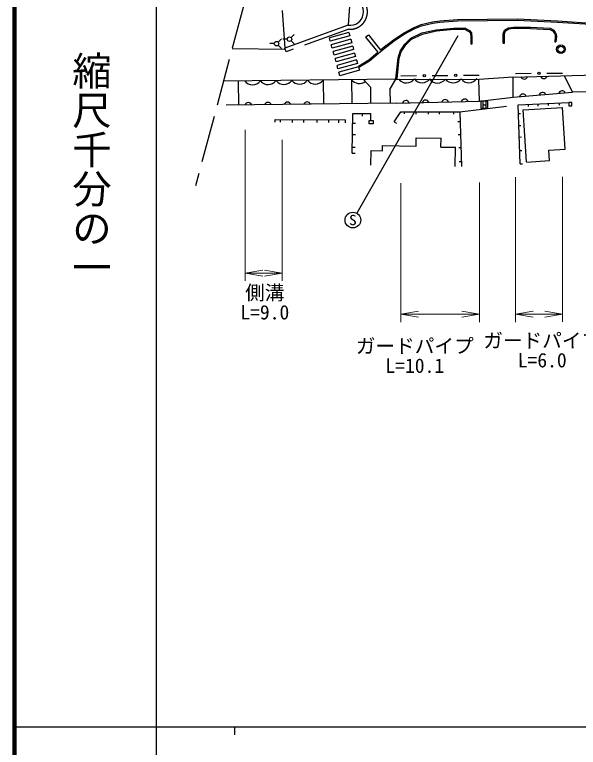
# Model space of a CAD drawing. Units: millimetres, scale not verified. Extents: x 40000 to 680000, y 20000 to 380000.
# Drawn here: x 40000 to 111782, y 202409 to 295652 of the extents above; entities that cross this region are included whole.
import ezdxf
from ezdxf.enums import TextEntityAlignment as Align

# ---------------------------------------------------------------- set-up
doc = ezdxf.new("R2010")
doc.units = ezdxf.units.MM
doc.header["$LTSCALE"] = 1000
doc.linetypes.add('DASHED', pattern=[7.5, 6, -1.5])
for name, color, linetype, lineweight in [('M-BGD', 7, 'Continuous', 25), ('M-BGD-EXST', 7, 'Continuous', 25), ('M-STR-HTXT', 7, 'Continuous', 13), ('M-STR-STRC', 7, 'Continuous', 25), ('M-TTL', 2, 'Continuous', 140), ('M-TTL-BAND', 7, 'Continuous', 25)]:
    doc.layers.add(name, color=color, linetype=linetype, lineweight=lineweight)
doc.styles.add('@ＭＳ ゴシック', font='')
doc.styles.add('ＭＳ ゴシック', font='')
doc.styles.get('@ＭＳ ゴシック').set_extended_font_data('@MS Gothic')
doc.styles.get('ＭＳ ゴシック').set_extended_font_data('MS Gothic')

# ---------------------------------------------------------------- blocks, each defined once
blk = doc.blocks.new('open_arrow')
at = {"color": 0, "linetype": 'Continuous', "lineweight": -2}
blk.add_lwpolyline([(7.5, 1.25), (0, 0), (7.5, -1.25)], dxfattribs=at)

msp = doc.modelspace()

# ---------------------------------------------------------------- linework, layer by layer
at = {"layer": 'M-BGD', "linetype": 'DASHED'}
for p, q in [((71204, 304439), (63026, 273847)), ((82538, 293796), (74570, 290912)), ((113867, 285811), (111030, 285772)), ((99196, 284647), (103464, 285145)), ((96685, 283265), (104100, 284169))]:
    msp.add_line(p, q, dxfattribs=at)
at = {"layer": 'M-BGD'}
for p, q in [((82649, 296720), (82474, 294305)), ((74052, 296185), (74400, 291382)), ((82474, 294305), (74400, 291382)), ((91866, 293328), (93696, 293729)), ((93696, 293729), (95909, 293943)), ((93719, 293580), (95917, 293793)), ((95909, 293943), (97324, 293957)), ((95917, 293793), (97286, 293806)), ((97286, 293806), (97825, 293509)), ((97324, 293957), (97920, 293628)), ((102395, 293696), (102879, 293990)), ((102516, 293594), (102930, 293845)), ((102879, 293990), (103527, 294077)), ((102930, 293845), (103536, 293927)), ((103527, 294077), (105680, 294051)), ((103536, 293927), (105675, 293901)), ((105675, 293901), (108163, 293771)), ((105680, 294051), (108206, 293919)), ((108163, 293771), (108470, 293598)), ((108206, 293919), (108566, 293716)), ((90442, 292642), (91866, 293328)), ((90529, 292517), (91915, 293185)), ((91915, 293185), (93719, 293580)), ((97825, 293509), (98028, 293278)), ((97920, 293628), (98172, 293341)), ((98028, 293278), (98088, 292731)), ((98172, 293341), (98238, 292739)), ((102207, 293228), (102395, 293696)), ((102209, 292031), (102207, 293228)), ((102357, 293199), (102516, 293594)), ((102359, 292031), (102357, 293199)), ((108470, 293598), (108690, 293349)), ((108566, 293716), (108814, 293435)), ((108690, 293349), (108814, 293111)), ((108847, 292865), (108774, 292206)), ((108814, 293435), (108959, 293157)), ((108814, 293111), (108847, 292865)), ((108998, 292867), (108924, 292190)), ((108959, 293157), (108998, 292867)), ((89096, 291002), (89682, 291907)), ((89682, 291907), (90442, 292642)), ((89799, 291811), (90529, 292517)), ((98088, 292731), (98086, 291918)), ((98086, 291918), (98236, 291917)), ((98238, 292739), (98236, 291917)), ((102209, 292031), (102359, 292031)), ((108774, 292206), (108924, 292190)), ((67699, 291327), (74440, 291271)), ((74570, 290912), (74400, 291382)), ((88821, 290138), (89096, 291002)), ((88968, 290107), (89233, 290938)), ((89233, 290938), (89799, 291811)), ((88548, 287504), (88821, 290138)), ((88698, 287505), (88968, 290107)), ((103493, 287713), (143629, 288712)), ((103761, 288168), (105761, 288186)), ((107761, 288205), (109761, 288223)), ((88529, 287448), (66590, 287179)), ((68465, 287202), (68502, 284149)), ((79290, 287335), (79328, 284281)), ((82901, 287379), (82939, 284325)), ((85295, 286426), (84437, 287398)), ((87777, 286143), (88529, 287448)), ((88529, 287448), (99100, 287416)), ((89166, 287872), (91166, 287891)), ((93166, 287909), (95166, 287927)), ((97166, 287946), (99166, 287964)), ((103493, 287713), (99100, 287416)), ((99196, 284647), (99100, 287416)), ((103464, 285145), (103493, 287713)), ((111030, 285772), (110008, 287875)), ((85295, 286426), (85320, 284354)), ((87777, 286143), (87798, 284385)), ((103464, 285145), (111030, 285772)), ((88566, 284394), (66952, 284130)), ((88566, 284394), (99196, 284647)), ((104100, 284169), (110561, 284474)), ((109369, 284140), (109356, 284417)), ((110561, 284474), (110562, 284070)), ((110954, 284474), (110561, 284474)), ((110955, 284070), (110954, 284474)), ((104384, 276652), (104100, 284169)), ((104113, 283892), (104100, 284169)), ((104742, 283535), (109765, 283851)), ((105160, 276905), (104742, 283535)), ((105434, 283954), (105421, 284232)), ((106683, 284013), (106670, 284291)), ((107996, 284075), (107982, 284353)), ((110101, 278518), (109765, 283851)), ((110562, 284070), (110955, 284070)), ((82988, 278045), (83068, 283076)), ((83068, 283076), (85369, 283094)), ((84290, 282745), (84295, 283086)), ((85376, 282181), (85369, 283094)), ((88348, 281999), (89196, 283303)), ((89196, 283303), (96685, 283265)), ((89664, 283010), (89665, 283300)), ((91110, 283002), (91112, 283293)), ((92695, 282995), (92696, 283285)), ((94105, 282987), (94106, 283278)), ((95928, 282978), (95929, 283269)), ((96685, 283265), (96895, 276314)), ((104142, 283066), (104410, 283076)), ((73169, 281960), (73171, 282309)), ((73171, 282309), (82125, 282248)), ((73840, 281955), (73842, 282305)), ((75373, 281945), (75376, 282294)), ((76841, 281934), (76843, 282284)), ((78515, 281923), (78517, 282273)), ((80001, 281913), (80003, 282263)), ((81261, 281904), (81264, 282254)), ((82123, 281898), (82125, 282248)), ((83048, 281828), (83417, 281822)), ((85162, 282181), (85642, 282181)), ((85162, 281753), (85162, 282181)), ((85643, 281753), (85162, 281753)), ((85642, 282181), (85643, 281753)), ((88348, 281999), (88609, 281829)), ((96444, 282036), (96722, 282045)), ((104200, 281531), (104468, 281541)), ((83025, 280397), (83394, 280391)), ((91134, 278934), (91149, 279978)), ((91149, 279978), (94307, 279931)), ((94290, 278798), (94307, 279931)), ((96493, 280403), (96771, 280412)), ((104255, 280077), (104523, 280087)), ((83000, 278809), (83369, 278803)), ((86822, 278326), (86832, 278998)), ((86832, 278998), (91134, 278934)), ((82988, 278045), (83357, 278039)), ((85350, 276477), (85378, 278347)), ((85378, 278347), (86822, 278326)), ((94290, 278798), (96137, 278770)), ((96100, 276317), (96137, 278770)), ((96544, 278734), (96822, 278743)), ((104320, 278345), (104588, 278355)), ((108032, 278387), (110101, 278518)), ((108115, 277072), (108032, 278387)), ((96598, 276952), (96876, 276960)), ((105161, 276886), (108115, 277072)), ((104384, 276652), (104652, 276663))]:
    msp.add_line(p, q, dxfattribs=at)
for centre, radius in [((109560, 291250), 550), ((109560, 291250), 400), ((106761, 288195), 150), ((92166, 287900), 150), ((96166, 287937), 150)]:
    msp.add_circle(centre, radius, dxfattribs=at)
for centre, radius, start, end in [((82699, 296017), 1726, 262.52903, 77.37058), ((70282, 287975), 1250, 217.57104, 323.83125), ((72282, 287999), 1250, 217.57104, 323.83125), ((74281, 288024), 1250, 217.57104, 323.83125), ((76281, 288048), 1250, 217.57104, 323.83125), ((78281, 288072), 1250, 217.57104, 323.83125), ((83892, 288141), 1250, 217.57104, 307.61486), ((89892, 288215), 1250, 217.57104, 323.83125), ((91891, 288239), 1250, 217.57104, 323.83125), ((93839, 288197), 1250, 217.57104, 323.83125), ((95839, 288222), 1250, 217.57104, 323.83125), ((97839, 288246), 1250, 217.57104, 323.83125), ((104887, 287887), 439, 199.91779, 342.93334), ((107386, 287949), 439, 199.91779, 342.93334), ((104721, 285110), 439, 23.2257, 166.24125), ((107213, 285316), 439, 23.2257, 166.24125), ((109704, 285522), 439, 23.2257, 166.24125), ((69754, 284025), 439, 19.19337, 162.20892), ((72253, 284055), 439, 19.19337, 162.20892), ((74753, 284086), 439, 19.19337, 162.20892), ((77253, 284116), 439, 19.19337, 162.20892), ((89819, 284292), 439, 19.81209, 162.82764), ((92318, 284350), 439, 19.81209, 162.82764), ((94818, 284407), 439, 19.81209, 162.82764), ((97317, 284465), 439, 19.81209, 162.82764)]:
    msp.add_arc(centre, radius, start, end, dxfattribs=at)
at = {"layer": 'M-BGD', "linetype": 'DASHED'}
msp.add_arc((82699, 296017), 2226, 265.84984, 77.37058, dxfattribs=at)
at = {"layer": 'M-BGD-EXST'}
for p, q in [((75193, 292728), (75598, 293133)), ((96445, 292962), (83564, 270381)), ((73067, 291964), (72494, 291963)), ((73556, 292167), (73961, 292572)), ((74704, 292525), (74132, 292525)), ((75194, 292323), (75599, 291918)), ((73556, 291761), (73961, 291357)), ((100263, 284628), (99376, 284627)), ((99376, 284627), (99376, 283740)), ((99598, 284583), (99598, 283785)), ((100042, 283785), (100041, 284583)), ((100263, 283741), (100263, 284628)), ((99376, 283740), (100263, 283741)), ((99598, 284184), (100041, 284184))]:
    msp.add_line(p, q, dxfattribs=at)
for centre, radius in [((74991, 292525), 286), ((73353, 291964), 286), ((83068, 269512), 1000)]:
    msp.add_circle(centre, radius, dxfattribs=at)
at = {"layer": 'M-STR-HTXT'}
for p, q in [((69348, 281000), (69358, 261757)), ((74061, 279723), (74070, 261759)), ((89174, 274209), (89183, 256532)), ((99173, 274301), (99183, 256537)), ((103769, 274956), (103778, 256539)), ((109768, 275011), (109778, 256543)), ((69357, 262757), (74070, 262759)), ((89183, 257532), (99182, 257537)), ((103778, 257539), (109778, 257543))]:
    msp.add_line(p, q, dxfattribs=at)
at = {"layer": 'M-STR-STRC'}
for p, q in [((91772, 294380), (93204, 294733)), ((93204, 294733), (94141, 294864)), ((93232, 294586), (94156, 294715)), ((94141, 294864), (96375, 295015)), ((94156, 294715), (96381, 294865)), ((96375, 295015), (104049, 295120)), ((96381, 294865), (104046, 294970)), ((104046, 294970), (109131, 294701)), ((104049, 295120), (109140, 294851)), ((109131, 294701), (114699, 294344)), ((109140, 294851), (114707, 294494)), ((89537, 293288), (90873, 294011)), ((89613, 293159), (90938, 293875)), ((90873, 294011), (91772, 294380)), ((90938, 293875), (91819, 294237)), ((91819, 294237), (93232, 294586)), ((82559, 293394), (80077, 292706)), ((82681, 292955), (80198, 292268)), ((82559, 293394), (82681, 292955)), ((84696, 292792), (85047, 293074)), ((84696, 292792), (86252, 290863)), ((85047, 293074), (86598, 291151)), ((88237, 292449), (89537, 293288)), ((88323, 292326), (89613, 293159)), ((80198, 292268), (80077, 292706)), ((82802, 292517), (80320, 291829)), ((82924, 292078), (80441, 291390)), ((82802, 292517), (82924, 292078)), ((87301, 291735), (88237, 292449)), ((87394, 291618), (88323, 292326)), ((80441, 291390), (80320, 291829)), ((83046, 291640), (80563, 290952)), ((80684, 290513), (80563, 290952)), ((83167, 291201), (80684, 290513)), ((83046, 291640), (83167, 291201)), ((86336, 290738), (87394, 291618)), ((87301, 291735), (86598, 291151)), ((83289, 290762), (80806, 290074)), ((80927, 289636), (80806, 290074)), ((83410, 290324), (80927, 289636)), ((83289, 290762), (83410, 290324)), ((85103, 289883), (86252, 290863)), ((85191, 289761), (86336, 290738)), ((83532, 289885), (81049, 289197)), ((81170, 288758), (81049, 289197)), ((83653, 289446), (81170, 288758)), ((83532, 289885), (83653, 289446)), ((83767, 289084), (85103, 289883)), ((83767, 289084), (83844, 288955)), ((83844, 288955), (85191, 289761)), ((83775, 289008), (81292, 288320)), ((81413, 287881), (81292, 288320)), ((83896, 288569), (81413, 287881)), ((83775, 289008), (83896, 288569))]:
    msp.add_line(p, q, dxfattribs=at)
at = {"layer": 'M-TTL'}
msp.add_line((40000, 380000), (40000, 20000), dxfattribs=at)
at = {"layer": 'M-TTL-BAND'}
for p, q in [((58000, 370000), (58000, 20000)), ((40000, 205000), (579000, 205000)), ((68000, 205000), (68000, 204000))]:
    msp.add_line(p, q, dxfattribs=at)

# ---------------------------------------------------------------- block references
at = {"layer": 'M-STR-HTXT', "xscale": 300, "yscale": 300}
for p in [(69357, 262757), (89183, 257532), (103778, 257539)]:
    msp.add_blockref('open_arrow', p, dxfattribs=at)
at = {"layer": 'M-STR-HTXT', "xscale": 300, "yscale": 300, "rotation": 180}
for p in [(74070, 262759), (99182, 257537), (109778, 257543)]:
    msp.add_blockref('open_arrow', p, dxfattribs=at)

# ---------------------------------------------------------------- texts
at = {"layer": 'M-BGD-EXST', "style": 'ＭＳ ゴシック', "width": 1.1}
msp.add_text('S', height=1320, rotation=0.03, dxfattribs=at).set_placement((83068, 269512), align=Align.MIDDLE_CENTER)
at = {"layer": 'M-STR-HTXT', "style": 'ＭＳ ゴシック'}
for s, p in [('側溝', (71854, 258812)), ('L=9.0', (71855, 256312)), ('ガードパイプ', (90951, 252018)), ('ガードパイプ', (107179, 252715)), ('L=10.1', (90952, 249518)), ('L=6.0', (107181, 250215))]:
    msp.add_text(s, height=1833, rotation=0.03, dxfattribs=at).set_placement(p, align=Align.BOTTOM_CENTER)
at = {"layer": 'M-TTL-BAND', "style": '@ＭＳ ゴシック'}
msp.add_text('縮尺千分の一', height=3666, rotation=270, dxfattribs=at).set_placement((49777, 261030), align=Align.MIDDLE_RIGHT)

doc.saveas('drawing.dxf')
